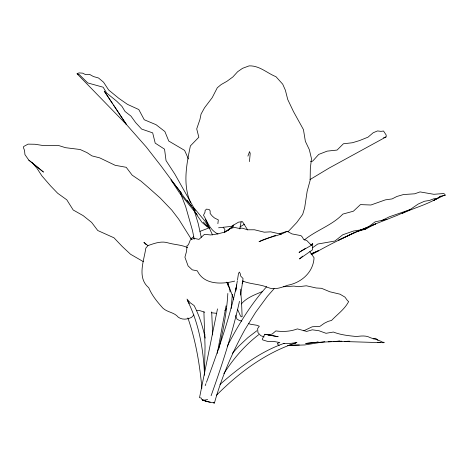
<?xml version="1.0" encoding="UTF-8"?>
<svg xmlns="http://www.w3.org/2000/svg" width="469" height="469" viewBox="0 0 469 469"><rect width="100%" height="100%" fill="white"/><g stroke="black" fill="none" stroke-linecap="round" stroke-linejoin="round"><path stroke-width="0.7" d="M235.907 315.092L235.895 316.499L237.044 319.166L239.208 320.362L241.805 321.101M204.455 374.807L205.053 346.638L203.904 311.961M310.935 244.841L312.717 243.704L312.512 249.836L299.486 258.941L302.681 256.133M232.337 294.298L231.129 308.508M204.795 335.757L204.871 334.303M227.84 293.436C226.832 312.02 223.133 330.334 218.941 348.426M249.449 161.612L250.206 153.498L249.578 151.581L247.908 156.124M310.003 179.563L329.115 168.072L386.034 136.942L386.233 135.119L383.525 131.021L380.969 131.355L377.527 130.939L373.213 132.739L368.001 137.171L359.459 140.6L352.401 142.746L343.384 143.784L337.088 150.062L327.169 151.135L318.738 154.407L312.717 161.066L310.613 161.664M217.88 223.701L218.325 219.891L214.45 217.944L212.287 216.086L210.159 213.506L210.147 210.816L209.092 209.432L206.372 209.151L205.041 210.687L205.041 212.111L203.499 215.224C207.943 222.447 209.702 229.898 217.985 234.06M224.475 232.694L224.856 229.452L223.185 227.277M240.21 289.133C241.717 298.167 241.652 307.529 242.151 316.651L241.207 316.827L240.38 315.778L237.566 309.382M237.519 279.876L238.481 273.474L239.389 272.061L240.222 273.591L240.714 276.065L243.053 278.563L240.667 295.101M237.332 280.843L235.673 291.056L236.71 284.935C229.64 318.252 218.167 350.437 206.454 382.352M239.847 228.948L241.084 221.866M226.052 305.864L217.294 353.38M217.493 308.889L199.53 397.659L201.359 398.081L201.535 399.213L202.854 399.787L204.466 400.133L207.603 399.547M239.471 301.315C232.384 333.436 222.118 364.759 211.103 395.719M210.235 402.296L205.498 401.194L214.427 403.018C221.556 377.504 231.997 352.981 244.789 329.801L255.669 312.254L267.424 296.256L274.101 288.705M205.199 385.635L205.955 383.665M242.127 283.692L243.247 280.984M227.33 346.298L228.55 343.695C239.225 323.469 251.29 303.765 266.621 286.711M264.809 334.262L278.064 336.713L264.809 334.262L262.224 339.222L262.816 339.955L267.512 341.379L273.462 341.373L279.87 342.581L277.39 343.337L278 344.662L279.196 345.389M223.848 373.635C233.263 358.873 244.812 345.325 258.759 334.661M224.862 310.572L226.668 308.262M305.583 248.242L299.04 252.404L311.398 245.287L312.717 243.704M205.768 400.796L205.316 401.312L206.741 401.241M241.365 303.912C246.712 297.616 254.808 294.743 262.212 291.642M232.419 353.251L239.09 345.87L247.925 337.604L256.871 330.733M216.49 395.232C239.26 372.38 265.952 352.471 296.965 342.528L290.094 343.478L283.809 343.449C259.779 351.973 238.885 367.714 219.955 384.504M193.873 314.992L191.575 317.366C187.354 319.453 182.312 320.087 178.279 317.22C174.298 312.207 167.474 312.454 162.931 308.186C157.32 301.936 152.032 295.593 148.743 287.732C136.796 277.671 143.977 260.916 145.806 248.16L147.952 245.598C154.401 243.393 161.248 240.685 168.207 242.924C174.873 244.789 181.186 244.712 187.641 247.591M227.846 230.707L233.832 225.038M287.995 231.78L296.725 222.558L302.663 214.444L304.651 207.849L307.154 191.288L310.144 180.313L310.331 168.394L311.486 158.68L309.323 149.629L305.36 141.316L303.443 129.591L293.488 111.599L287.755 99.545L285.369 90.177L282.719 84.197L275.971 76.699C266.961 73.088 259.509 65.496 249.127 65.877L242.555 68.316L237.677 71.687L232.888 76.928L226.949 81.289L221.151 84.561L217.288 87.773L212.228 97.628L204.49 107.852L201.054 114.096L199.958 119.402L196.716 128.905L198.838 137.224L190.391 145.906C186.515 164.408 182.593 184.499 190.502 202.52M202.801 399.688L202.321 400.139L202.743 400.561L203.951 400.655M190.865 238.698L193.726 236.81M312.413 247.831L317.748 244.032L334.901 241.025L342.763 234.776L353.345 231.065L365.415 229.165L375.71 223.842L397.243 215.341L409.988 209.661L418.125 204.085L424.451 201.265L429.504 200.427L433.872 198.762L437.325 198.405L440.708 196.183L445.55 195.251L443.903 193.509L433.86 194.301L420.042 191.909L414.725 193.797L403.457 194.547L396.909 196.458L392.072 198.92L385.342 199.87L370.926 205.006L360.438 204.607L353.392 211.202L342.833 214.093C332.064 225.407 316.364 230.127 304.311 239.981M329.643 341.666L328.206 341.719L344.744 341.543L383.466 342.722L384.099 342.306L382.768 342.323M233.527 226.439L224.44 232.02M240.081 226.873L244.413 224.188M440.708 196.183C428.942 204.191 414.936 207.515 402.168 213.465M311.656 254.655C330.569 243.862 350.12 234.095 370.369 226.058L356.206 231.838L338.536 240.187L354.347 232.694M311.398 245.287L306.697 240.439L303.642 239.512L302.458 237.191L300.946 235.626L291.982 233.914L287.21 231.287C278.486 236.306 267.981 236.898 259.04 241.705L275.684 235.227M437.325 198.405L433.62 200.427L444.178 195.286M381.854 220.512L389.317 216.813L409.988 209.661M192.935 207.615L195.174 210.446L185.108 198.534L160.914 165.792L146.24 146.955L126.425 124.502L77.086 73.774L79.003 72.894L82.714 73.17L85.505 74.6L89.538 74.36L93.384 76.523L98.531 78.001L103.573 82.233L108.626 89.966L118.833 98.343L127.504 104.382L138.801 109.541L144.247 119.747L156.054 124.695L164.871 131.531L168.758 141.046L184.593 150.373L188.427 158.962M303.795 330.786L312.196 326.787L319.987 326.318L324.343 323.247L328.112 321.376L331.554 320.438C337.311 314.382 344.75 309.177 348.66 301.549L347.482 300.611L344.961 297.123L340.019 294.186L329.883 291.788L321.552 288.312L316.17 287.984L306.38 285.791L298.636 286.694L293.823 286.084L283.475 286.77M311.099 253.928L318.416 250.745L311.053 253.876M199.952 231.364L208.295 228.198M383.501 137.81L386.034 136.942M279.676 233.668L287.21 231.287M268.508 335.083L272.219 334.004L275.842 330.926C283.124 331.882 290.446 331.548 297.381 328.892L306.644 331.425L312.307 329.813L318.967 330.745L326.031 333.301L333.383 332.046C340.799 334.96 348.748 335.745 356.61 336.525C361.189 335.91 366.148 335.317 370.352 337.698C374.749 339.28 379.515 340.084 383.466 342.722M356.206 231.838L365.415 229.165L375.1 221.849L386.978 219.258M373.189 338.899L375.487 338.237L377.961 340.166M294.479 343.355L295.681 343.05M324.818 341.702L304.885 344.938L287.561 345.547M318 342.165L305.7 343.455L317.73 342.112M318.633 342.118L315.156 342.54L331.231 341.684M348.373 341.203L344.744 341.543L349.804 341.209M234.693 281.107C221.814 284.372 204.027 285.035 197.332 270.853L192.267 269.845L188.081 265.911L184.921 257.205L186.574 251.284L187.084 245.416L188.333 244.953L190.367 239.829L194.272 238.393L198.967 239.383L204.484 234.324L210.698 234.957L217.217 233.984L225.542 231.95L230.625 228.456L234.57 227.389L238.352 228.268L242.268 228.174L247.673 229.798L254.479 229.775L264.252 232.19L270.66 231.844L281.306 234.248M218.583 227.787L231.334 226.392L238.598 222.118L242.467 221.679L247.644 229.927M333.424 341.567L340.002 341.215M333.16 341.485L339.527 341.192M333.254 341.491L339.749 341.198M333.242 341.526L341.878 341.192M299.345 344.955L289.191 345.125M382.815 342.329L384.099 342.306M211.443 312.753L216.731 313.362M196.675 310.361L199.495 310.537L204.754 312.196M283.616 343.437L284.273 343.513M242.62 281.025C250.774 284.32 259.797 284.038 267.94 287.485C274.476 290.288 281.341 287.532 287.591 285.275C301.286 282.813 313.374 272.272 314.048 257.774L309.833 251.624M203.745 400.374L202.878 400.303L205.645 401.194M209.209 227.318L207.263 226.849L202.004 222.365L196.998 215.212L193.111 208.342M213.377 402.678L214.427 403.018M264.123 336.918L260.741 335.663L257.956 332.597L257.616 328.617L259.304 326.225L256.783 325.257L250.37 324.226L248.382 323.452M77.086 73.774L79.243 74.583L87.756 82.937L103.145 87.216L106.692 93.061L116.717 101.216L121.952 106.387L125.035 111.464L130.957 116.107L135.664 122.614L141.62 129.069L152.671 132.874L155.216 143.139L164.549 149.165L166.038 160.591L174.831 174.099L193.738 207.62L205.164 221.339L209.602 228.72L203.306 222.054M143.321 261.632L130.529 254.251L122.227 246.477L113.973 237.801L97.763 230.519L91.648 222.423L83.154 215.629L73.193 209.995L66.78 199.806L57.71 193.292L50.582 185.9L41.94 175.934L36.641 167.814L32.279 162.895L28.82 160.158L24.939 154.594L24.54 150.432L23.45 147.659L23.643 146.533L28.052 144.135L35.034 144.259L42.122 145.378L58.607 145.519L65.502 147.682L80.14 149.511L86.988 152.618L91.912 155.866L99.686 157.854L115.151 165.293L126.22 167.304L132.176 175.166L140.952 181.11L148.351 187.494L160.345 198.147L171.818 210.153L178.724 219.187L191.522 239.565M28.82 160.158L43.476 172.082L32.279 162.895M147.94 245.633L143.901 242.332L146.135 244.66M197.308 214.966L179.264 192.583L170.997 179.85L175.476 185.513M176.373 186.65L181.743 193.445M187.113 200.245L191.592 205.914M112.718 103.866L104.247 91.121L126.425 124.502L113.521 105.079M189.294 303.73L186.99 299.07L190.168 302.704L194.148 305.606C199.384 315.836 202.819 326.905 205.234 338.114M205.475 219.51L212.504 234.963M187.53 300.729C199.108 323.774 203.452 349.622 204.519 375.188M226.738 282.145L229.599 288.804L230.103 292.07M180.624 193.603L185.654 206.559L192.489 230.566L194.236 239.155M227.705 282.954L233.732 299.269M187.887 317.923C195.626 340.142 199.618 363.498 201.77 386.884L201.828 388.279M194.207 210.54L198.076 223.068L201.26 237.296M211.695 311.908L212.674 334.936M228.127 282.907L228.174 285.685M375.71 223.842L371.7 225.501L375.71 223.842M380.113 342.358L377.457 342.399L380.136 342.364"/></g></svg>
